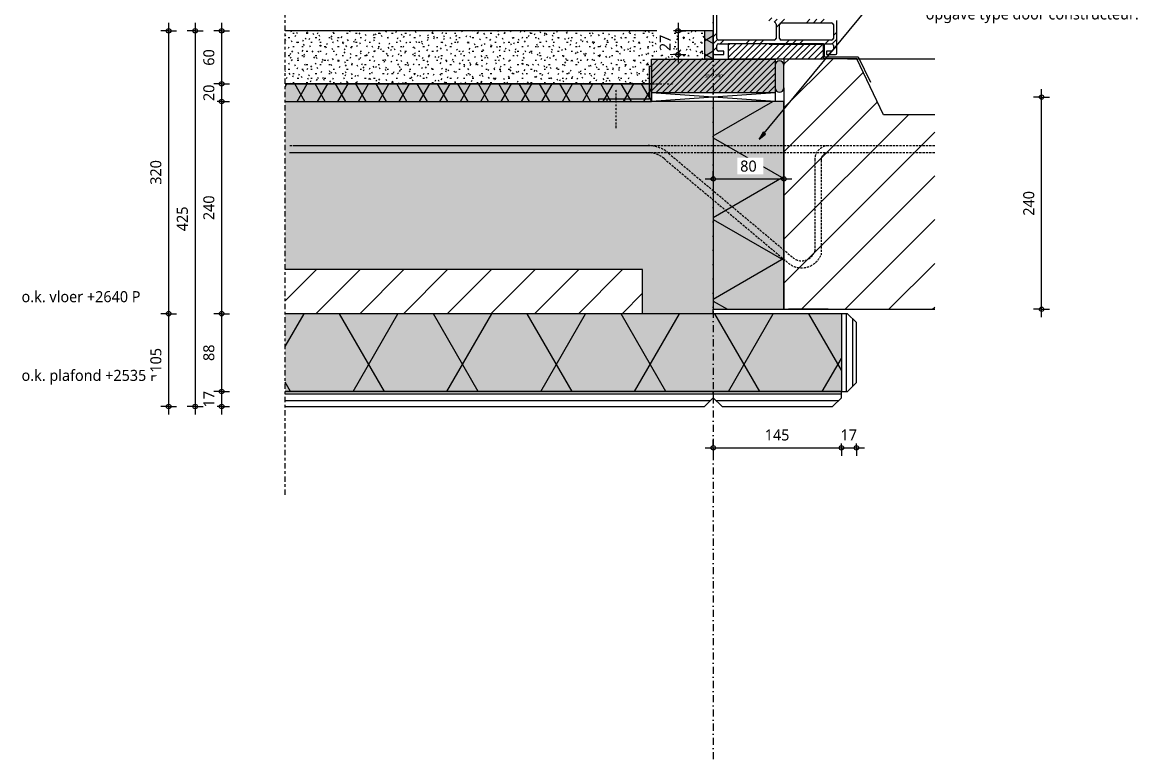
# Model space of a CAD drawing. Header units: millimetres. Extents: x -435 to 27166, y -19117 to 26500.
# Drawn here: x 6740 to 8002, y 17309 to 18143 of the extents above; entities that cross this region are included whole.
import ezdxf

# ---------------------------------------------------------------- set-up
doc = ezdxf.new("R2010")
doc.units = ezdxf.units.MM
for name, pattern in [('MV_center', [15, 6, -3, 3, -3]), ('MV_hidden', [3.75, 2.5, -1.25]), ('MV_stramien', [16, 8, -4, 0, -4]), ('Streep-stip _ detail', [4, 2, -1, 0, -1])]:
    doc.linetypes.add(name, pattern=pattern)
for name, color, linetype, lineweight in [('A-ANNO-DIMS', 211, 'Continuous', 13), ('A-ANNO-DIMS-5', 211, 'Continuous', 13), ('A-ANNO-NOTE', 131, 'Continuous', 18), ('A-DETL', 90, 'Continuous', 13), ('A-DETL-GENF', 92, 'Continuous', 18), ('A-DETL-MEDM', 33, 'Continuous', 18), ('G-ANNO-TEXT', 231, 'Continuous', 13)]:
    doc.layers.add(name, color=color, linetype=linetype, lineweight=lineweight)
doc.styles.add('Segoe UI_1', font='segoeui.ttf', dxfattribs={"height": 4})
doc.styles.add('Segoe UI_3', font='segoeui.ttf', dxfattribs={"height": 12.5})
doc.dimstyles.new('2_5_mm_4', dxfattribs={"dimscale": 304.8, "dimtxt": 13.092049, "dimasz": 0.016404, "dimexe": 0.029528, "dimexo": 0.0625, "dimgap": 0.014764, "dimtad": 1, "dimdec": 0, "dimzin": 0, "dimdsep": 46, "dimtxsty": 'Segoe UI_3', "dimblk1": 'DOTBLANK', "dimblk2": 'DOTBLANK', "dimsah": 1, "dimcen": 0.09, "dimdle": 0.029528, "dimazin": 0, "dimtfac": 1, "dimtdec": 4, "dimtix": 1, "dimtmove": 0, "dimatfit": 3, "dimfxl": 0.029528, "dimfxlon": 1, "dimtvp": 1, "dimtfill": 1, "dimtolj": 1, "dimtzin": 0, "dimarcsym": 2})
pattern_1 = [(45, (0, 0), (-24.74874, 24.74874), [])]
pattern_2 = [(0, (0, 0), (0, 7.5), [])]

# ---------------------------------------------------------------- blocks, each defined once
blk = doc.blocks.new('42 isolatie - Type 1-3766382-Details Appartement')
at = {"layer": 'A-DETL-GENF'}
blk.add_hatch(color=256, dxfattribs=at).paths.add_polyline_path([(33.8, 0.8), (448.4, 0.8), (448.4, 20.8), (33.8, 20.8)])
at = {"layer": 'A-DETL-GENF', "lineweight": 13}
h = blk.add_hatch(dxfattribs=at)
h.set_pattern_fill('FP_94', color=256, style=0, pattern_type=2)
h.set_pattern_definition([(60, (-2355.522, 120.812), (-17.32051, 10), []), (120, (-2355.522, 120.812), (-17.32051, -10), [])])
h.paths.add_polyline_path([(33.8, 0.8), (448.4, 0.8), (448.4, 20.8), (33.8, 20.8)])
at = {"layer": 'A-DETL-GENF'}
for p, q in [((448.4, 20.8), (33.8, 20.8)), ((448.4, 10.8), (448.4, 20.8)), ((33.8, 0.8), (448.4, 0.8)), ((33.8, 0.8), (448.4, 0.8)), ((448.4, 0.8), (448.4, 10.8)), ((448.4, 0.8), (448.4, 10.8))]:
    blk.add_line(p, q, dxfattribs=at)
blk = doc.blocks.new('42 isolatie - Type 1-3765415-Details Appartement')
at = {"layer": 'A-DETL-GENF'}
blk.add_hatch(color=256, dxfattribs=at).paths.add_polyline_path([(0.3, 80.8), (0.3, 0.8), (235.3, 0.8), (235.3, 80.8), (176.1, 80.8)])
at = {"layer": 'A-DETL-GENF', "lineweight": 13}
h = blk.add_hatch(dxfattribs=at)
h.set_pattern_fill('FP_87', color=256, style=0, pattern_type=2)
h.set_pattern_definition([(60, (0, 0), (-69.282, 40), []), (120, (0, 0), (-69.282, -40), [])])
h.paths.add_polyline_path([(0.3, 80.8), (0.3, 0.8), (235.3, 0.8), (235.3, 80.8), (176.1, 80.8)])
at = {"layer": 'A-DETL-GENF'}
for p, q in [((235.3, 80.8), (0.3, 80.8)), ((0.3, 80.8), (0.3, 0.8)), ((235.3, 80.8), (0.3, 80.8)), ((0.3, 80.8), (0.3, 0.8)), ((235.3, 0.8), (235.3, 80.8)), ((235.3, 0.8), (235.3, 80.8)), ((0.3, 0.8), (235.3, 0.8))]:
    blk.add_line(p, q, dxfattribs=at)
blk = doc.blocks.new('42 isolatie - Type 1-3765361-Details Appartement')
at = {"layer": 'A-DETL-GENF'}
blk.add_hatch(color=256, dxfattribs=at).paths.add_polyline_path([(0.3, 0.8), (32.3, 0.8), (32.3, 10.8), (0.3, 10.8)])
at = {"layer": 'A-DETL-GENF', "lineweight": 13}
h = blk.add_hatch(dxfattribs=at)
h.set_pattern_fill('FP_95', color=256, style=0, pattern_type=2)
h.set_pattern_definition([(60, (-2375.531, 120.812), (-12.99038, 7.5), []), (120, (-2375.531, 120.812), (-12.99038, -7.5), [])])
h.paths.add_polyline_path([(0.3, 0.8), (32.3, 0.8), (32.3, 10.8), (0.3, 10.8)])
at = {"layer": 'A-DETL-GENF'}
for p, q in [((32.3, 10.8), (0.3, 10.8)), ((0.3, 10.8), (0.3, 0.8)), ((32.3, 10.8), (0.3, 10.8)), ((0.3, 0.8), (6.8, 0.8)), ((0.3, 0.8), (6.8, 0.8)), ((6.8, 0.8), (32.3, 0.8)), ((32.3, 0.8), (32.3, 10.8)), ((32.3, 0.8), (32.3, 10.8))]:
    blk.add_line(p, q, dxfattribs=at)
blk = doc.blocks.new('00 hout_rechthoekig_sls - SLS 38x140-V77-Details Appartement')
at = {"layer": 'A-DETL-GENF', "lineweight": 13}
blk.add_hatch(color=256, dxfattribs=at).paths.add_polyline_path([(140, -38), (140, 0), (0, 0), (0, -38)])
at = {"layer": 'A-DETL-MEDM', "lineweight": 13}
h = blk.add_hatch(dxfattribs=at)
h.set_pattern_fill('FP_97', color=256, style=0, pattern_type=2)
h.set_pattern_definition([(45, (-7451.883, -18101.236), (-3.5355339, 3.5355339), [])])
h.paths.add_polyline_path([(140, -38), (140, 0), (0, 0), (0, -38)])
at = {"layer": 'A-DETL-MEDM'}
for p, q in [((0, 0), (140, 0)), ((0, -38), (0, 0)), ((140, 0), (140, -6.9)), ((140, 0), (140, -6.9)), ((140, 0), (140, -6.9)), ((140, -6.9), (140, -32.6)), ((140, -6.9), (140, -32.6)), ((140, -6.9), (140, -32.6)), ((140, -32.6), (140, -38)), ((140, -32.6), (140, -38)), ((140, -32.6), (140, -38)), ((140, -38), (0, -38)), ((140, -38), (0, -38))]:
    blk.add_line(p, q, dxfattribs=at)
blk = doc.blocks.new('30_L-anker - 60x40-3126459-Details Appartement')
at = {"layer": 'A-DETL-GENF'}
for p, q in [((2.5, 60), (0, 60)), ((0, 60), (0, 0)), ((2.5, 2.5), (2.5, 60)), ((0, 50), (2.5, 50)), ((0, 30), (2.5, 30)), ((40, 0), (0, 0)), ((40, 2.5), (2.5, 2.5)), ((40, 2.5), (40, 0))]:
    blk.add_line(p, q, dxfattribs=at)
at = {"layer": 'A-DETL-GENF', "linetype": 'Streep-stip _ detail', "lineweight": 13}
for p, q in [((-30, 40), (15, 40)), ((20, 15), (20, -25))]:
    blk.add_line(p, q, dxfattribs=at)
blk = doc.blocks.new('42 isolatie - Type 1-3765593-Details Appartement')
at = {"layer": 'A-DETL-GENF'}
blk.add_hatch(color=256, dxfattribs=at).paths.add_polyline_path([(275.7, -88.8), (905.3, -88.8), (905.3, -0.8), (275.7, -0.8)])
at = {"layer": 'A-DETL-GENF', "lineweight": 13}
h = blk.add_hatch(dxfattribs=at)
h.set_pattern_fill('FP_98', color=256, style=0, pattern_type=2)
h.set_pattern_definition([(300, (-357.56, -184.11), (-79.6743, -46), []), (240, (-357.56, -184.11), (-79.6743, 46), [])])
h.paths.add_polyline_path([(275.7, -88.8), (905.3, -88.8), (905.3, -0.8), (275.7, -0.8)])
at = {"layer": 'A-DETL-GENF'}
for p, q in [((905.3, -0.8), (275.7, -0.8)), ((905.3, -0.8), (275.7, -0.8)), ((275.7, -88.8), (905.3, -88.8))]:
    blk.add_line(p, q, dxfattribs=at)
blk = doc.blocks.new('NLRS_00_DI_maskeer - Type 1-4234968-Details Appartement')
at = {"layer": 'A-DETL-GENF', "linetype": 'MV_center'}
blk.add_line((540, 0), (-100, 0), dxfattribs=at)
blk = doc.blocks.new('DIMBLOCK313-Details Appartement')
at = {"layer": 'A-ANNO-DIMS-5'}
for p, q in [((6965.5, 17725.2), (6956.5, 17725.2)), ((6965.5, 17699.2), (6965.5, 17725.2)), ((6965.5, 17725.2), (6974.5, 17725.2)), ((6965.5, 17708.2), (6956.5, 17708.2)), ((6965.5, 17708.2), (6974.5, 17708.2))]:
    blk.add_line(p, q, dxfattribs=at)
for centre in [(6965.5, 17725.2), (6965.5, 17708.2)]:
    blk.add_circle(centre, 2.5, dxfattribs=at)
at = {"layer": 'A-ANNO-DIMS-5', "color": 0, "insert": (6944.7, 17707.2), "char_height": 12.5, "width": 22.852, "attachment_point": 1, "rotation": 90, "line_spacing_factor": 1.142579, "style": 'Segoe UI_3', "bg_fill": 3, "box_fill_scale": 1.25, "bg_fill_color": 9, "bg_fill_true_color": 13158600, "bg_fill_transparency": 0}
blk.add_mtext('17', dxfattribs=at)
blk = doc.blocks.new('_DotBlank')
at = {"color": 0, "linetype": 'ByBlock', "lineweight": -2}
blk.add_line((-0.5, 0), (-1, 0), dxfattribs=at)
blk.add_circle((0, 0), 0.5, dxfattribs=at)
blk = doc.blocks.new('DIMBLOCK314-Details Appartement')
at = {"layer": 'A-ANNO-DIMS-5'}
for p, q in [((6965.5, 17813.2), (6956.5, 17813.2)), ((6965.5, 17725.2), (6965.5, 17813.2)), ((6965.5, 17813.2), (6974.5, 17813.2)), ((6965.5, 17725.2), (6956.5, 17725.2)), ((6965.5, 17725.2), (6974.5, 17725.2))]:
    blk.add_line(p, q, dxfattribs=at)
for centre in [(6965.5, 17813.2), (6965.5, 17725.2)]:
    blk.add_circle(centre, 2.5, dxfattribs=at)
at = {"layer": 'A-ANNO-DIMS-5', "color": 0, "insert": (6944.7, 17759.7), "char_height": 12.5, "width": 22.852, "attachment_point": 1, "rotation": 90, "line_spacing_factor": 1.142579, "style": 'Segoe UI_3', "bg_fill": 3, "box_fill_scale": 1.25, "bg_fill_color": 9, "bg_fill_true_color": 13158600, "bg_fill_transparency": 0}
blk.add_mtext('88', dxfattribs=at)
blk = doc.blocks.new('DIMBLOCK315-Details Appartement')
at = {"layer": 'A-ANNO-DIMS-5'}
for p, q in [((6965.5, 18053.2), (6956.5, 18053.2)), ((6965.5, 17813.2), (6965.5, 18053.2)), ((6965.5, 18053.2), (6974.5, 18053.2)), ((6965.5, 17813.2), (6956.5, 17813.2)), ((6965.5, 17813.2), (6974.5, 17813.2))]:
    blk.add_line(p, q, dxfattribs=at)
for centre in [(6965.5, 18053.2), (6965.5, 17813.2)]:
    blk.add_circle(centre, 2.5, dxfattribs=at)
at = {"layer": 'A-ANNO-DIMS-5', "color": 0, "insert": (6944.7, 17919), "char_height": 12.5, "width": 34.277, "attachment_point": 1, "rotation": 90, "line_spacing_factor": 1.142579, "style": 'Segoe UI_3', "bg_fill": 3, "box_fill_scale": 1.25, "bg_fill_color": 9, "bg_fill_true_color": 13158600, "bg_fill_transparency": 0}
blk.add_mtext('240', dxfattribs=at)
blk = doc.blocks.new('DIMBLOCK316-Details Appartement')
at = {"layer": 'A-ANNO-DIMS-5'}
for p, q in [((6965.5, 18073.2), (6956.5, 18073.2)), ((6965.5, 18053.2), (6965.5, 18073.2)), ((6965.5, 18073.2), (6974.5, 18073.2)), ((6965.5, 18053.2), (6956.5, 18053.2)), ((6965.5, 18053.2), (6974.5, 18053.2))]:
    blk.add_line(p, q, dxfattribs=at)
for centre in [(6965.5, 18073.2), (6965.5, 18053.2)]:
    blk.add_circle(centre, 2.5, dxfattribs=at)
at = {"layer": 'A-ANNO-DIMS-5', "color": 0, "insert": (6944.7, 18053.7), "char_height": 12.5, "width": 22.852, "attachment_point": 1, "rotation": 90, "line_spacing_factor": 1.142579, "style": 'Segoe UI_3', "bg_fill": 3, "box_fill_scale": 1.25, "bg_fill_color": 9, "bg_fill_true_color": 13158600, "bg_fill_transparency": 0}
blk.add_mtext('20', dxfattribs=at)
blk = doc.blocks.new('DIMBLOCK317-Details Appartement')
at = {"layer": 'A-ANNO-DIMS-5'}
for p, q in [((6965.5, 18073.2), (6965.5, 18142.2)), ((6965.5, 18133.2), (6956.5, 18133.2)), ((6965.5, 18133.2), (6974.5, 18133.2)), ((6965.5, 18073.2), (6956.5, 18073.2)), ((6965.5, 18073.2), (6974.5, 18073.2))]:
    blk.add_line(p, q, dxfattribs=at)
for centre in [(6965.5, 18133.2), (6965.5, 18073.2)]:
    blk.add_circle(centre, 2.5, dxfattribs=at)
at = {"layer": 'A-ANNO-DIMS-5', "color": 0, "insert": (6944.7, 18093.7), "char_height": 12.5, "width": 22.852, "attachment_point": 1, "rotation": 90, "line_spacing_factor": 1.142579, "style": 'Segoe UI_3', "bg_fill": 3, "box_fill_scale": 1.25, "bg_fill_color": 9, "bg_fill_true_color": 13158600, "bg_fill_transparency": 0}
blk.add_mtext('60', dxfattribs=at)
blk = doc.blocks.new('DIMBLOCK319-Details Appartement')
at = {"layer": 'A-ANNO-DIMS-5'}
for p, q in [((7893.5, 17809.2), (7893.5, 18067.2)), ((7893.5, 18058.2), (7884.5, 18058.2)), ((7893.5, 18058.2), (7902.5, 18058.2)), ((7893.5, 17818.2), (7884.5, 17818.2)), ((7893.5, 17818.2), (7902.5, 17818.2))]:
    blk.add_line(p, q, dxfattribs=at)
for centre in [(7893.5, 18058.2), (7893.5, 17818.2)]:
    blk.add_circle(centre, 2.5, dxfattribs=at)
at = {"layer": 'A-ANNO-DIMS-5', "color": 0, "insert": (7872.7, 17924), "char_height": 12.5, "width": 34.277, "attachment_point": 1, "rotation": 90, "line_spacing_factor": 1.142579, "style": 'Segoe UI_3', "bg_fill": 3, "box_fill_scale": 1.25, "bg_fill_color": 9, "bg_fill_true_color": 13158600, "bg_fill_transparency": 0}
blk.add_mtext('240', dxfattribs=at)
blk = doc.blocks.new('DIMBLOCK320-Details Appartement')
at = {"layer": 'A-ANNO-DIMS-5'}
for p, q in [((7482, 18142.2), (7482, 18097.2)), ((7482, 18133.2), (7473, 18133.2)), ((7482, 18133.2), (7491, 18133.2)), ((7482, 18106.2), (7473, 18106.2)), ((7482, 18106.2), (7491, 18106.2))]:
    blk.add_line(p, q, dxfattribs=at)
for centre in [(7482, 18133.2), (7482, 18106.2)]:
    blk.add_circle(centre, 2.5, dxfattribs=at)
at = {"layer": 'A-ANNO-DIMS-5', "color": 0, "insert": (7461.2, 18110.2), "char_height": 12.5, "width": 22.852, "attachment_point": 1, "rotation": 90, "line_spacing_factor": 1.142579, "style": 'Segoe UI_3', "bg_fill": 3, "box_fill_scale": 1.25, "bg_fill_color": 9, "bg_fill_true_color": 13158600, "bg_fill_transparency": 0}
blk.add_mtext('27', dxfattribs=at)
blk = doc.blocks.new('DIMBLOCK321-Details Appartement')
at = {"layer": 'A-ANNO-DIMS-5'}
for p, q in [((7512.9, 17965.6), (7610.9, 17965.6)), ((7521.9, 17965.6), (7521.9, 17974.6)), ((7521.9, 17965.6), (7521.9, 17956.6)), ((7601.9, 17965.6), (7601.9, 17974.6)), ((7601.9, 17965.6), (7601.9, 17956.6))]:
    blk.add_line(p, q, dxfattribs=at)
for centre in [(7521.9, 17965.6), (7601.9, 17965.6)]:
    blk.add_circle(centre, 2.5, dxfattribs=at)
at = {"layer": 'A-ANNO-DIMS-5', "color": 0, "insert": (7552.4, 17986.4), "char_height": 12.5, "width": 22.852, "attachment_point": 1, "line_spacing_factor": 1.142579, "style": 'Segoe UI_3', "bg_fill": 3, "box_fill_scale": 1.25, "bg_fill_color": 9, "bg_fill_true_color": 13158600, "bg_fill_transparency": 0}
blk.add_mtext('80', dxfattribs=at)
blk = doc.blocks.new('DIMBLOCK326-Details Appartement')
at = {"layer": 'A-ANNO-DIMS-5'}
for p, q in [((6935.5, 18142.2), (6935.5, 17699.2)), ((6935.5, 18133.2), (6926.5, 18133.2)), ((6935.5, 18133.2), (6944.5, 18133.2)), ((6935.5, 17708.2), (6926.5, 17708.2)), ((6935.5, 17708.2), (6944.5, 17708.2))]:
    blk.add_line(p, q, dxfattribs=at)
for centre in [(6935.5, 18133.2), (6935.5, 17708.2)]:
    blk.add_circle(centre, 2.5, dxfattribs=at)
at = {"layer": 'A-ANNO-DIMS-5', "color": 0, "insert": (6914.7, 17906.5), "char_height": 12.5, "width": 34.277, "attachment_point": 1, "rotation": 90, "line_spacing_factor": 1.142579, "style": 'Segoe UI_3', "bg_fill": 3, "box_fill_scale": 1.25, "bg_fill_color": 9, "bg_fill_true_color": 13158600, "bg_fill_transparency": 0}
blk.add_mtext('425', dxfattribs=at)
blk = doc.blocks.new('DIMBLOCK329-Details Appartement')
at = {"layer": 'A-ANNO-DIMS-5'}
for p, q in [((6905.5, 18142.2), (6905.5, 17813.2)), ((6905.5, 18133.2), (6896.5, 18133.2)), ((6905.5, 18133.2), (6914.5, 18133.2)), ((6905.5, 17813.2), (6896.5, 17813.2)), ((6905.5, 17813.2), (6914.5, 17813.2))]:
    blk.add_line(p, q, dxfattribs=at)
for centre in [(6905.5, 18133.2), (6905.5, 17813.2)]:
    blk.add_circle(centre, 2.5, dxfattribs=at)
at = {"layer": 'A-ANNO-DIMS-5', "color": 0, "insert": (6884.7, 17959), "char_height": 12.5, "width": 34.277, "attachment_point": 1, "rotation": 90, "line_spacing_factor": 1.142579, "style": 'Segoe UI_3', "bg_fill": 3, "box_fill_scale": 1.25, "bg_fill_color": 9, "bg_fill_true_color": 13158600, "bg_fill_transparency": 0}
blk.add_mtext('320', dxfattribs=at)
blk = doc.blocks.new('DIMBLOCK330-Details Appartement')
at = {"layer": 'A-ANNO-DIMS-5'}
for p, q in [((6905.5, 17813.2), (6896.5, 17813.2)), ((6905.5, 17813.2), (6905.5, 17699.2)), ((6905.5, 17813.2), (6914.5, 17813.2)), ((6905.5, 17708.2), (6896.5, 17708.2)), ((6905.5, 17708.2), (6914.5, 17708.2))]:
    blk.add_line(p, q, dxfattribs=at)
for centre in [(6905.5, 17813.2), (6905.5, 17708.2)]:
    blk.add_circle(centre, 2.5, dxfattribs=at)
at = {"layer": 'A-ANNO-DIMS-5', "color": 0, "insert": (6884.7, 17746.5), "char_height": 12.5, "width": 34.277, "attachment_point": 1, "rotation": 90, "line_spacing_factor": 1.142579, "style": 'Segoe UI_3', "bg_fill": 3, "box_fill_scale": 1.25, "bg_fill_color": 9, "bg_fill_true_color": 13158600, "bg_fill_transparency": 0}
blk.add_mtext('105', dxfattribs=at)
blk = doc.blocks.new('DIMBLOCK331-Details Appartement')
at = {"layer": 'A-ANNO-DIMS-5'}
for p, q in [((7512.9, 17661.5), (7666.9, 17661.5)), ((7521.9, 17661.5), (7521.9, 17670.5)), ((7521.9, 17661.5), (7521.9, 17652.5)), ((7666.9, 17661.5), (7666.9, 17670.5)), ((7666.9, 17661.5), (7666.9, 17652.5))]:
    blk.add_line(p, q, dxfattribs=at)
for centre in [(7521.9, 17661.5), (7666.9, 17661.5)]:
    blk.add_circle(centre, 2.5, dxfattribs=at)
at = {"layer": 'A-ANNO-DIMS-5', "color": 0, "insert": (7580.1, 17682.3), "char_height": 12.5, "width": 34.277, "attachment_point": 1, "line_spacing_factor": 1.142579, "style": 'Segoe UI_3', "bg_fill": 3, "box_fill_scale": 1.25, "bg_fill_color": 9, "bg_fill_true_color": 13158600, "bg_fill_transparency": 0}
blk.add_mtext('145', dxfattribs=at)
blk = doc.blocks.new('DIMBLOCK332-Details Appartement')
at = {"layer": 'A-ANNO-DIMS-5'}
for p, q in [((7666.9, 17661.5), (7666.9, 17670.5)), ((7666.9, 17661.5), (7692.9, 17661.5)), ((7666.9, 17661.5), (7666.9, 17652.5)), ((7683.9, 17661.5), (7683.9, 17670.5)), ((7683.9, 17661.5), (7683.9, 17652.5))]:
    blk.add_line(p, q, dxfattribs=at)
for centre in [(7666.9, 17661.5), (7683.9, 17661.5)]:
    blk.add_circle(centre, 2.5, dxfattribs=at)
at = {"layer": 'A-ANNO-DIMS-5', "color": 0, "insert": (7665.9, 17682.3), "char_height": 12.5, "width": 22.852, "attachment_point": 1, "line_spacing_factor": 1.142579, "style": 'Segoe UI_3', "bg_fill": 3, "box_fill_scale": 1.25, "bg_fill_color": 9, "bg_fill_true_color": 13158600, "bg_fill_transparency": 0}
blk.add_mtext('17', dxfattribs=at)

msp = doc.modelspace()

# ---------------------------------------------------------------- hatches: boundary and pattern name
at = {"layer": 'A-DETL-GENF', "lineweight": 13}
h = msp.add_hatch(dxfattribs=at)
h.set_pattern_fill('FP_83', color=254, style=0, pattern_type=2)
h.set_pattern_definition([(45, (0, 0), (-22.45064, 22.45064), []), (45, (7.938, 0), (0, 44.90128), []), (45, (-7.938, 0), (0, 44.90128), [])])
h.paths.add_polyline_path([(7649.9, 18106.2), (7660.8, 18106.3), (7661.1, 18106.4), (7661.4, 18106.7), (7661.7, 18107), (7661.8, 18107.3), (7661.9, 18107.7), (7661.8, 18145.1), (7661.7, 18145.4), (7661.4, 18145.7), (7661.1, 18146), (7660.8, 18146.1), (7660.4, 18146.2), (7594.2, 18146.2), (7573.8, 18151.5), (7573.3, 18151.7), (7572.9, 18152), (7572.6, 18152.4), (7572.4, 18152.9), (7572.2, 18153.4), (7572.2, 18155.2), (7572.2, 18155.8), (7572, 18156.2), (7571.7, 18156.7), (7571.2, 18157), (7570.8, 18157.2), (7570.2, 18157.2), (7552.2, 18157.3), (7551.9, 18157.5), (7551.6, 18157.8), (7551.6, 18158.2), (7551.5, 18158.7), (7551.3, 18159), (7550.9, 18159.2), (7550.7, 18159.2), (7549.2, 18159.2), (7548.9, 18159), (7548.6, 18158.7), (7548.6, 18158.2), (7548.5, 18157.8), (7548.3, 18157.5), (7547.9, 18157.3), (7547.7, 18157.2), (7536.8, 18157.3), (7536.4, 18157.4), (7536, 18157.7), (7535.7, 18158), (7535.4, 18158.4), (7535.3, 18158.8), (7535.2, 18159.7), (7535, 18160.1), (7534.8, 18160.5), (7534.5, 18160.8), (7534.1, 18161), (7533.7, 18161.2), (7533.1, 18161.2), (7523, 18161.2), (7522.6, 18161), (7522.3, 18160.8), (7522.1, 18160.5), (7521.9, 18160.1), (7521.9, 18159.7), (7521.9, 18107.3), (7522.1, 18107), (7522.3, 18106.7), (7522.6, 18106.4), (7523, 18106.3), (7523.4, 18106.2), (7533.9, 18106.2), (7533.9, 18110.2), (7527.9, 18110.2), (7527.4, 18110.3), (7526.9, 18110.5), (7526.5, 18110.8), (7526.2, 18111.2), (7526, 18111.7), (7525.9, 18112.2), (7525.9, 18116.6), (7526, 18117.1), (7526.2, 18117.6), (7526.5, 18118), (7526.9, 18118.3), (7527.4, 18118.5), (7527.9, 18118.6), (7655.9, 18118.6), (7656.4, 18118.5), (7656.9, 18118.3), (7657.3, 18118), (7657.6, 18117.6), (7657.8, 18117.1), (7657.9, 18116.6), (7657.9, 18112.2), (7657.8, 18111.7), (7657.6, 18111.2), (7657.3, 18110.8), (7656.9, 18110.5), (7656.4, 18110.3), (7655.9, 18110.2), (7649.9, 18110.2)])
h.paths.add_polyline_path([(7538.9, 18122.6), (7527.9, 18122.6), (7527.4, 18122.7), (7526.9, 18122.9), (7526.5, 18123.2), (7526.2, 18123.6), (7526, 18124.1), (7525.9, 18124.6), (7525.9, 18151.2), (7526, 18151.8), (7526.2, 18152.2), (7526.5, 18152.7), (7526.9, 18153), (7527.4, 18153.2), (7527.9, 18153.2), (7566.6, 18153.2), (7567.2, 18153.2), (7567.6, 18153), (7568, 18152.7), (7568.4, 18152.3), (7569.2, 18150.4), (7570.1, 18149.1), (7571.4, 18148.2), (7572.8, 18147.6), (7591.8, 18142.6), (7592.2, 18142.4), (7592.5, 18142.1), (7592.7, 18141.7), (7592.8, 18141.3), (7592.9, 18140.8), (7592.9, 18124.6), (7592.8, 18124.1), (7592.6, 18123.6), (7592.3, 18123.2), (7591.9, 18122.9), (7591.4, 18122.7), (7590.9, 18122.6), (7554.6, 18122.6)])
h.paths.add_polyline_path([(7646.6, 18122.6), (7598.9, 18122.6), (7598.4, 18122.7), (7597.9, 18122.9), (7597.5, 18123.2), (7597.2, 18123.6), (7597, 18124.1), (7596.9, 18124.6), (7596.9, 18140.2), (7597, 18140.7), (7597.2, 18141.2), (7597.5, 18141.6), (7597.9, 18141.9), (7598.4, 18142.1), (7598.9, 18142.2), (7655.9, 18142.2), (7656.4, 18142.1), (7656.9, 18141.9), (7657.3, 18141.6), (7657.6, 18141.2), (7657.8, 18140.7), (7657.9, 18140.2), (7657.9, 18124.6), (7657.8, 18124.1), (7657.6, 18123.6), (7657.3, 18123.2), (7656.9, 18122.9), (7656.4, 18122.7), (7655.9, 18122.6)])
h = msp.add_hatch(dxfattribs=at)
h.set_pattern_fill('FP_17', color=254, style=0, pattern_type=2)
h.set_pattern_definition([(0, (0, 0), (20.32, 5.08), [1.676, -13.564, 1.676, -13.564, -81.28]), (0, (0, 0), (20.32, 5.08), [-30.48, 1.676, -28.804, 1.676, -13.564, -35.56]), (0, (0, 0), (20.32, 5.08), [-76.2, 1.676, -8.484, 1.676, -23.724]), (120, (7.62, 2.54), (-14.559409, 15.0576362), [1.676, -13.564, 1.676, -13.564, -81.28]), (120, (7.62, 2.54), (-14.559409, 15.0576362), [-30.48, 1.676, -28.804, 1.676, -13.564, -35.56]), (120, (7.62, 2.54), (-14.559409, 15.0576362), [-76.2, 1.676, -8.484, 1.676, -23.724]), (240, (10.16, 12.7), (-5.760591, -20.1376362), [1.676, -13.564, 1.676, -13.564, -81.28]), (240, (10.16, 12.7), (-5.760591, -20.1376362), [-30.48, 1.676, -28.804, 1.676, -13.564, -35.56]), (240, (10.16, 12.7), (-5.760591, -20.1376362), [-76.2, 1.676, -8.484, 1.676, -23.724])])
h.paths.add_polyline_path([(7451.9, 18073.2), (7451.9, 18101.2), (7511.9, 18101.2), (7511.9, 18133.2), (7037.3, 18133.2), (7037.3, 18073.2), (7436, 18073.2)])
h = msp.add_hatch(dxfattribs=at)
h.set_pattern_fill('FP_33', color=250, style=0, pattern_type=2)
h.set_pattern_definition([(45, (0, 0), (-3.5355339, 3.5355339), [])])
h.paths.add_polyline_path([(7538.9, 18101.5), (7646.6, 18101.5), (7646.6, 18118.6), (7538.9, 18118.6)])
at = {"layer": 'A-DETL-GENF'}
for color, points in [(7, [(7596.9, 18063.6), (7598.2, 18063.8), (7599.4, 18064.3), (7600.4, 18065.1), (7601.2, 18066.1), (7601.7, 18067.3), (7601.9, 18068.6), (7601.9, 18094.3), (7601.7, 18095.6), (7601.2, 18096.8), (7600.4, 18097.8), (7599.4, 18098.6), (7598.2, 18099.1), (7596.9, 18099.3), (7595.6, 18099.1), (7594.4, 18098.6), (7593.3, 18097.8), (7592.6, 18096.8), (7592.1, 18095.6), (7591.9, 18094.3), (7591.9, 18068.6), (7592.1, 18067.3), (7592.6, 18066.1), (7593.3, 18065.1), (7594.4, 18064.3), (7595.6, 18063.8)]), (9, [(7441.9, 17813.2), (7521.9, 17813.2), (7521.9, 18053.2), (7037.3, 18053.2), (7037.3, 17863.2), (7441.9, 17863.2), (7441.9, 17818.2)])]:
    msp.add_hatch(color=color, dxfattribs=at).paths.add_polyline_path(points)
at = {"layer": 'A-DETL-GENF', "lineweight": 13}
h = msp.add_hatch(dxfattribs=at)
h.set_pattern_fill('FP_78', color=250, style=0, pattern_type=2)
h.set_pattern_definition(pattern_1)
h.paths.add_polyline_path([(7772.6, 17818.2), (7772.6, 18038.2), (7714.4, 18038.2), (7684.3, 18101.5), (7601.9, 18101.5), (7601.9, 17818.2), (7673.1, 17818.2)])
h = msp.add_hatch(dxfattribs=at)
h.set_pattern_fill('FP_78', color=250, style=0, pattern_type=2)
h.set_pattern_definition(pattern_1)
h.paths.add_polyline_path([(7441.9, 17813.2), (7441.9, 17863.2), (7037.3, 17863.2), (7037.3, 17813.2)])
h = msp.add_hatch(dxfattribs=at)
h.set_pattern_fill('FP_101', color=254, style=0, pattern_type=2)
h.set_pattern_definition([(90, (0, 0), (-7.5, 5e-16), [])])
h.paths.add_polyline_path([(7673.9, 17725.2), (7683.9, 17735.2), (7683.9, 17803.2), (7673.9, 17813.2), (7666.9, 17813.2), (7666.9, 17725.2), (7673.1, 17725.2)])
h = msp.add_hatch(dxfattribs=at)
h.set_pattern_fill('FP_92', color=254, style=0, pattern_type=2)
h.set_pattern_definition(pattern_2)
h.paths.add_polyline_path([(7037.3, 17708.2), (7511.9, 17708.2), (7521.9, 17718.2), (7521.9, 17725.2), (7037.3, 17725.2), (7037.3, 17724.1)])
h = msp.add_hatch(dxfattribs=at)
h.set_pattern_fill('FP_92', color=254, style=0, pattern_type=2)
h.set_pattern_definition(pattern_2)
h.paths.add_polyline_path([(7531.9, 17708.2), (7656.9, 17708.2), (7666.9, 17718.2), (7666.9, 17725.2), (7521.9, 17725.2), (7521.9, 17718.2)])
at = {"layer": 'G-ANNO-TEXT'}
msp.add_hatch(color=7, dxfattribs=at).paths.add_polyline_path([(7574, 18010.5), (7581, 18016.4), (7578.5, 18018.4)])

# ---------------------------------------------------------------- linework, layer by layer
at = {"layer": 'A-DETL', "linetype": 'MV_stramien', "lineweight": 18}
msp.add_line((7521.9, 18363.8), (7521.9, 17308.7), dxfattribs=at)
at = {"layer": 'A-DETL', "lineweight": 18}
for p, q in [((7521.9, 18159.7), (7521.9, 18107.7)), ((7525.9, 18124.6), (7525.9, 18151.2)), ((7598.9, 18142.2), (7655.9, 18142.2)), ((7661.9, 18107.7), (7661.9, 18144.7)), ((7511.9, 18133.2), (7037.3, 18133.2)), ((7592.9, 18140.8), (7592.9, 18124.6)), ((7596.9, 18124.6), (7596.9, 18140.2)), ((7657.9, 18140.2), (7657.9, 18124.6)), ((7525.9, 18112.2), (7525.9, 18116.6)), ((7590.9, 18122.6), (7527.9, 18122.6)), ((7527.9, 18118.6), (7538.9, 18118.6)), ((7538.9, 18118.6), (7538.9, 18101.5)), ((7646.6, 18118.6), (7538.9, 18118.6)), ((7647.5, 18117.8), (7585.2, 18117.8)), ((7655.9, 18122.6), (7598.9, 18122.6)), ((7646.6, 18118.6), (7655.9, 18118.6)), ((7646.6, 18101.5), (7646.6, 18118.6)), ((7647.5, 18117.8), (7647.5, 18103.6)), ((7657.9, 18116.6), (7657.9, 18112.2)), ((7523.4, 18106.2), (7533.9, 18106.2)), ((7533.9, 18110.2), (7527.9, 18110.2)), ((7533.9, 18106.2), (7533.9, 18110.2)), ((7647.5, 18103.6), (7686, 18103.6)), ((7655.9, 18110.2), (7649.9, 18110.2)), ((7649.9, 18110.2), (7649.9, 18106.2)), ((7649.9, 18106.2), (7660.4, 18106.2)), ((7686, 18103.6), (7699.9, 18075)), ((7538.9, 18101.5), (7646.6, 18101.5)), ((7591.9, 18094.3), (7591.9, 18068.6)), ((7601.9, 18101.5), (7601.9, 18094.3)), ((7601.9, 18068.6), (7601.9, 18094.3)), ((7684.3, 18101.5), (7646.6, 18101.5)), ((7673.9, 18101.5), (7772.6, 18101.5)), ((7714.4, 18038.2), (7684.3, 18101.5)), ((7037.3, 18073.2), (7451.9, 18073.2)), ((7601.9, 18068.6), (7601.9, 17818.2)), ((7591.9, 18063.2), (7451.9, 18053.2)), ((7591.9, 18053.2), (7451.9, 18063.2)), ((7521.9, 18053.2), (7451.9, 18053.2)), ((7591.9, 18063.2), (7591.9, 18053.2)), ((7772.6, 18038.2), (7714.4, 18038.2)), ((7441.9, 17863.2), (7037.3, 17863.2)), ((7441.9, 17813.2), (7441.9, 17863.2)), ((7521.9, 17813.2), (7521.9, 17818.2)), ((7601.9, 17818.2), (7772.6, 17818.2)), ((7651.9, 17818.2), (7606.9, 17818.2)), ((7666.9, 17813.2), (7666.9, 17725.2)), ((7673.9, 17813.2), (7666.9, 17813.2)), ((7683.9, 17803.2), (7673.9, 17813.2)), ((7683.9, 17735.2), (7683.9, 17803.2)), ((7521.9, 17725.2), (7037.3, 17725.2)), ((7666.9, 17725.2), (7521.9, 17725.2)), ((7521.9, 17725.2), (7521.9, 17718.2)), ((7666.9, 17718.2), (7666.9, 17725.2)), ((7666.9, 17725.2), (7673.9, 17725.2)), ((7673.9, 17725.2), (7683.9, 17735.2)), ((7511.9, 17708.2), (7521.9, 17718.2)), ((7521.9, 17718.2), (7531.9, 17708.2)), ((7656.9, 17708.2), (7666.9, 17718.2)), ((7037.3, 17708.2), (7511.9, 17708.2)), ((7531.9, 17708.2), (7656.9, 17708.2))]:
    msp.add_line(p, q, dxfattribs=at)
at = {"layer": 'A-DETL', "linetype": 'MV_hidden', "lineweight": 18}
for p, q in [((7772.6, 18003.2), (7042.3, 18003.2)), ((7448, 18003.2), (7047.4, 18003.2)), ((7772.6, 18003.2), (7652.3, 18003.2)), ((7772.6, 17995.2), (7042.3, 17995.2)), ((7448, 17995.2), (7042.3, 17995.2)), ((7471.3, 17994.7), (7612, 17876.7)), ((7772.6, 17995.2), (7652.3, 17995.2)), ((7466.2, 17988.6), (7606.9, 17870.5)), ((7636.9, 17987.8), (7636.9, 17883.9)), ((7643.9, 17986.8), (7643.9, 17879.7))]:
    msp.add_line(p, q, dxfattribs=at)
at = {"layer": 'A-DETL', "lineweight": 18}
for centre, radius, start, end in [((7590.9, 18140.8), 2, 360, 75.4), ((7598.9, 18140.2), 2, 90, 180), ((7655.9, 18140.2), 2, 0, 90), ((7527.9, 18124.6), 2, 180, 270), ((7527.9, 18116.6), 2, 90, 180), ((7590.9, 18124.6), 2, 270, 0), ((7598.9, 18124.6), 2, 180, 270), ((7655.9, 18124.6), 2, 270, 0), ((7655.9, 18116.6), 2, 0, 90), ((7523.4, 18107.7), 1.5, 180, 270), ((7527.9, 18112.2), 2, 180, 270), ((7655.9, 18112.2), 2, 270, 0), ((7660.4, 18107.7), 1.5, 270, 0), ((7596.9, 18094.3), 5, 0, 180), ((7596.9, 18068.6), 5, 180, 0)]:
    msp.add_arc(centre, radius, start, end, dxfattribs=at)
at = {"layer": 'A-DETL', "linetype": 'MV_hidden', "lineweight": 18}
for centre, radius, start, end in [((7448, 17967), 36.3, 50, 90), ((7652.3, 17987.8), 15.4, 90, 180), ((7448, 17967), 28.3, 50, 90), ((7652.3, 17986.8), 8.4, 90, 180), ((7622, 17888.6), 23.6, 230, 337.835), ((7622, 17888.6), 15.6, 230, 342.2385)]:
    msp.add_arc(centre, radius, start, end, dxfattribs=at)
at = {"layer": 'G-ANNO-TEXT', "color": 250}
for p, q in [((7574, 18010.5), (7710.5, 18175.8)), ((7578.5, 18018.4), (7574, 18010.5)), ((7574, 18010.5), (7581, 18016.4)), ((7581, 18016.4), (7578.5, 18018.4))]:
    msp.add_line(p, q, dxfattribs=at)

# ---------------------------------------------------------------- block references
at = {"layer": 'A-DETL-GENF', "linetype": 'MV_center', "rotation": 270}
msp.add_blockref('NLRS_00_DI_maskeer - Type 1-4234968-Details Appartement', (7037.3, 18148.2), dxfattribs=at)
at = {"layer": 'A-DETL-GENF'}
for name, p, rotation in [('42 isolatie - Type 1-3765361-Details Appartement', (7522.7, 18101), 90), ('30_L-anker - 60x40-3126459-Details Appartement', (7451.9, 18053.2), 90.00000000000392), ('42 isolatie - Type 1-3765415-Details Appartement', (7602.7, 17818), 90.00000000000487)]:
    msp.add_blockref(name, p, dxfattribs=dict(at, rotation=rotation))
for name, p in [('42 isolatie - Type 1-3766382-Details Appartement', (7003.5, 18052.4)), ('42 isolatie - Type 1-3765593-Details Appartement', (6761.6, 17814))]:
    msp.add_blockref(name, p, dxfattribs=at)
at = {"layer": 'A-DETL-MEDM', "lineweight": 13}
msp.add_blockref('00 hout_rechthoekig_sls - SLS 38x140-V77-Details Appartement', (7451.9, 18101.2), dxfattribs=at)

# ---------------------------------------------------------------- texts
at = {"layer": 'A-ANNO-NOTE', "lineweight": 13, "insert": (7511.9, 18084.1), "char_height": 4, "width": 27.658, "attachment_point": 1, "style": 'Segoe UI_1'}
msp.add_mtext('38 x 140', dxfattribs=at)
at = {"layer": 'G-ANNO-TEXT', "color": 7, "char_height": 12.5, "attachment_point": 1, "style": 'Segoe UI_3'}
for s, insert, width in [('opgave type door constructeur.', (7762.3, 18158.5), 294.219), ('o.k. vloer +2640 P', (6739, 17838.7), 168.755), ('o.k. plafond +2535 P', (6739, 17749.7), 194.81)]:
    msp.add_mtext(s, dxfattribs=dict(at, insert=insert, width=width))

# ---------------------------------------------------------------- dimensions: what is measured, and where the dimension line sits
at = {"layer": 'A-ANNO-DIMS'}
for base, p1, p2, override, picture, middle in [((7893.5, 18058.2), (7884.5, 17818.2), (7884.5, 18058.2), {"dimpost": '<>', "dimfxl": 240}, 'DIMBLOCK319-Details Appartement', (7882.5, 17938.2)), ((6965.5, 17725.2), (6974.5, 17708.2), (6956.5, 17725.2), {"dimpost": '<>', "dimfxl": 24.758837}, 'DIMBLOCK313-Details Appartement', (6954.6, 17716.7))]:
    dim = msp.add_linear_dim(base=base, p1=p1, p2=p2, angle=90, dimstyle='2_5_mm_4', override=override, dxfattribs=at)
    dim.commit()
    dim.dimension.update_dxf_attribs({"geometry": picture, "text_midpoint": middle})

# ---------------------------------------------------------------- next in the draw order: dimensions: what is measured, and where the dimension line sits
for base, p1, p2, override, picture, middle in [((7482, 18106.2), (7491, 18133.2), (7491, 18106.2), {"dimpost": '<>', "dimfxl": 27}, 'DIMBLOCK320-Details Appartement', (7471.1, 18119.7)), ((6965.5, 17813.2), (6956.5, 17725.2), (6974.5, 17813.2), {"dimpost": '<>', "dimfxl": 89.822046}, 'DIMBLOCK314-Details Appartement', (6954.6, 17769.2))]:
    dim = msp.add_linear_dim(base=base, p1=p1, p2=p2, angle=90, dimstyle='2_5_mm_4', override=override, dxfattribs=at)
    dim.commit()
    dim.dimension.update_dxf_attribs({"geometry": picture, "text_midpoint": middle})
for base, p1, p2, override, picture, middle in [((7601.9, 17965.6), (7521.9, 17974.6), (7601.9, 17974.6), {"dimpost": '<>', "dimfxl": 80}, 'DIMBLOCK321-Details Appartement', (7561.9, 17976.6)), ((7666.9, 17661.5), (7521.9, 17670.5), (7666.9, 17670.5), {"dimpost": '<>', "dimfxl": 145}, 'DIMBLOCK331-Details Appartement', (7594.4, 17672.5))]:
    dim = msp.add_linear_dim(base=base, p1=p1, p2=p2, dimstyle='2_5_mm_4', override=override, dxfattribs=at)
    dim.commit()
    dim.dimension.update_dxf_attribs({"geometry": picture, "text_midpoint": middle})

# ---------------------------------------------------------------- next in the draw order: dimensions: what is measured, and where the dimension line sits
dim = msp.add_linear_dim(base=(6965.5, 18053.2), p1=(6974.5, 17813.2), p2=(6974.5, 18053.2), angle=90, dimstyle='2_5_mm_4', override={"dimpost": '<>', "dimfxl": 240}, dxfattribs=at)
dim.commit()
dim.dimension.update_dxf_attribs({"geometry": 'DIMBLOCK315-Details Appartement', "text_midpoint": (6954.6, 17933.2)})
dim = msp.add_linear_dim(base=(7683.9, 17661.5), p1=(7666.9, 17670.5), p2=(7683.9, 17670.5), dimstyle='2_5_mm_4', override={"dimpost": '<>', "dimfxl": 16.999907}, dxfattribs=at)
dim.commit()
dim.dimension.update_dxf_attribs({"geometry": 'DIMBLOCK332-Details Appartement', "text_midpoint": (7675.4, 17672.3)})

# ---------------------------------------------------------------- next in the draw order: dimensions: what is measured, and where the dimension line sits
dim = msp.add_linear_dim(base=(6965.5, 18073.2), p1=(6974.5, 18053.2), p2=(6974.5, 18073.2), angle=90, dimstyle='2_5_mm_4', override={"dimpost": '<>', "dimfxl": 20}, dxfattribs=at)
dim.commit()
dim.dimension.update_dxf_attribs({"geometry": 'DIMBLOCK316-Details Appartement', "text_midpoint": (6954.6, 18063.2)})

# ---------------------------------------------------------------- next in the draw order: dimensions: what is measured, and where the dimension line sits
dim = msp.add_linear_dim(base=(6965.5, 18133.2), p1=(6974.5, 18073.2), p2=(6974.5, 18133.2), angle=90, dimstyle='2_5_mm_4', override={"dimpost": '<>', "dimfxl": 60}, dxfattribs=at)
dim.commit()
dim.dimension.update_dxf_attribs({"geometry": 'DIMBLOCK317-Details Appartement', "text_midpoint": (6954.6, 18103.2)})

# ---------------------------------------------------------------- next in the draw order: dimensions: what is measured, and where the dimension line sits
dim = msp.add_linear_dim(base=(6935.5, 17708.2), p1=(6944.5, 18133.2), p2=(6944.5, 17708.2), angle=90, dimstyle='2_5_mm_4', override={"dimpost": '<>', "dimfxl": 425}, dxfattribs=at)
dim.commit()
dim.dimension.update_dxf_attribs({"geometry": 'DIMBLOCK326-Details Appartement', "text_midpoint": (6924.6, 17920.7)})

# ---------------------------------------------------------------- next in the draw order: dimensions: what is measured, and where the dimension line sits
dim = msp.add_linear_dim(base=(6905.5, 17813.2), p1=(6914.5, 18133.2), p2=(6914.5, 17813.2), angle=90, dimstyle='2_5_mm_4', override={"dimpost": '<>', "dimfxl": 320}, dxfattribs=at)
dim.commit()
dim.dimension.update_dxf_attribs({"geometry": 'DIMBLOCK329-Details Appartement', "text_midpoint": (6894.6, 17973.2)})

# ---------------------------------------------------------------- next in the draw order: dimensions: what is measured, and where the dimension line sits
dim = msp.add_linear_dim(base=(6905.5, 17708.2), p1=(6914.5, 17813.2), p2=(6914.5, 17708.2), angle=90, dimstyle='2_5_mm_4', override={"dimpost": '<>', "dimfxl": 105}, dxfattribs=at)
dim.commit()
dim.dimension.update_dxf_attribs({"geometry": 'DIMBLOCK330-Details Appartement', "text_midpoint": (6894.5, 17760.7)})

doc.saveas('drawing.dxf')
